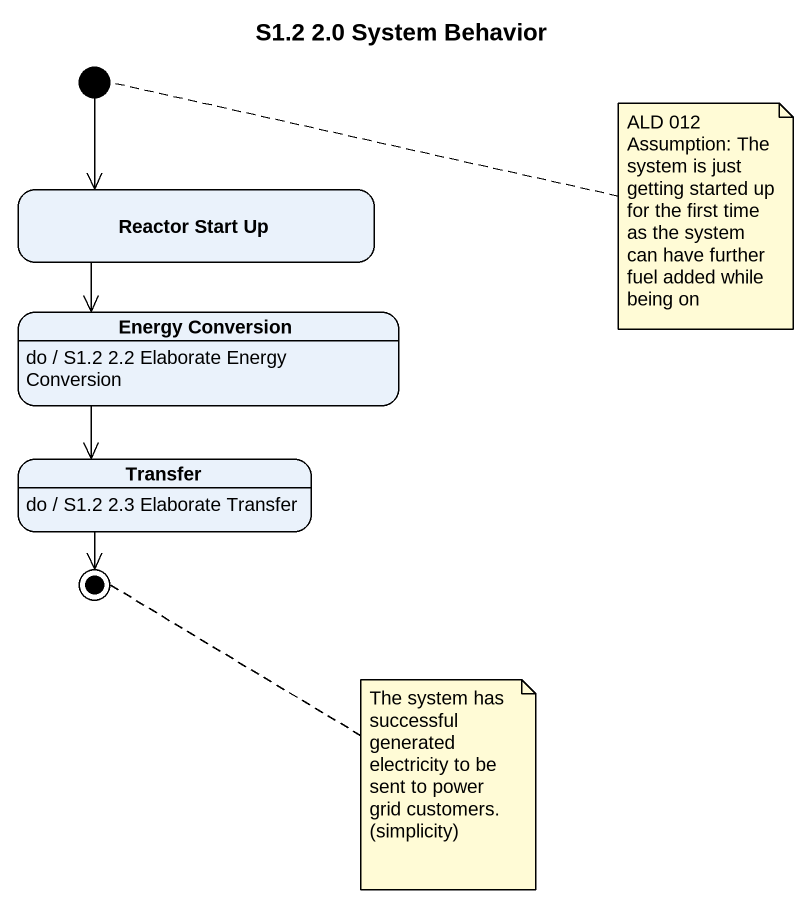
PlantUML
@startuml
title S1.2 2.0 System Behavior
hide empty description
state initial1 <<start>>
state "Reactor Start Up" as Reactor_Start_Up
state "Energy Conversion" as Energy_Conversion
Energy_Conversion : do / S1.2 2.2 Elaborate Energy Conversion
state Transfer
Transfer : do / S1.2 2.3 Elaborate Transfer
state final1 <<end>>
initial1 --> Reactor_Start_Up
Reactor_Start_Up --> Energy_Conversion
Energy_Conversion --> Transfer
Transfer --> final1
note right of initial1 : ALD 012 Assumption: The system is just getting started up for the first time as the system can have further fuel added while being on
note right of final1 : The system has successful generated electricity to be sent to power grid customers. (simplicity)
@enduml
